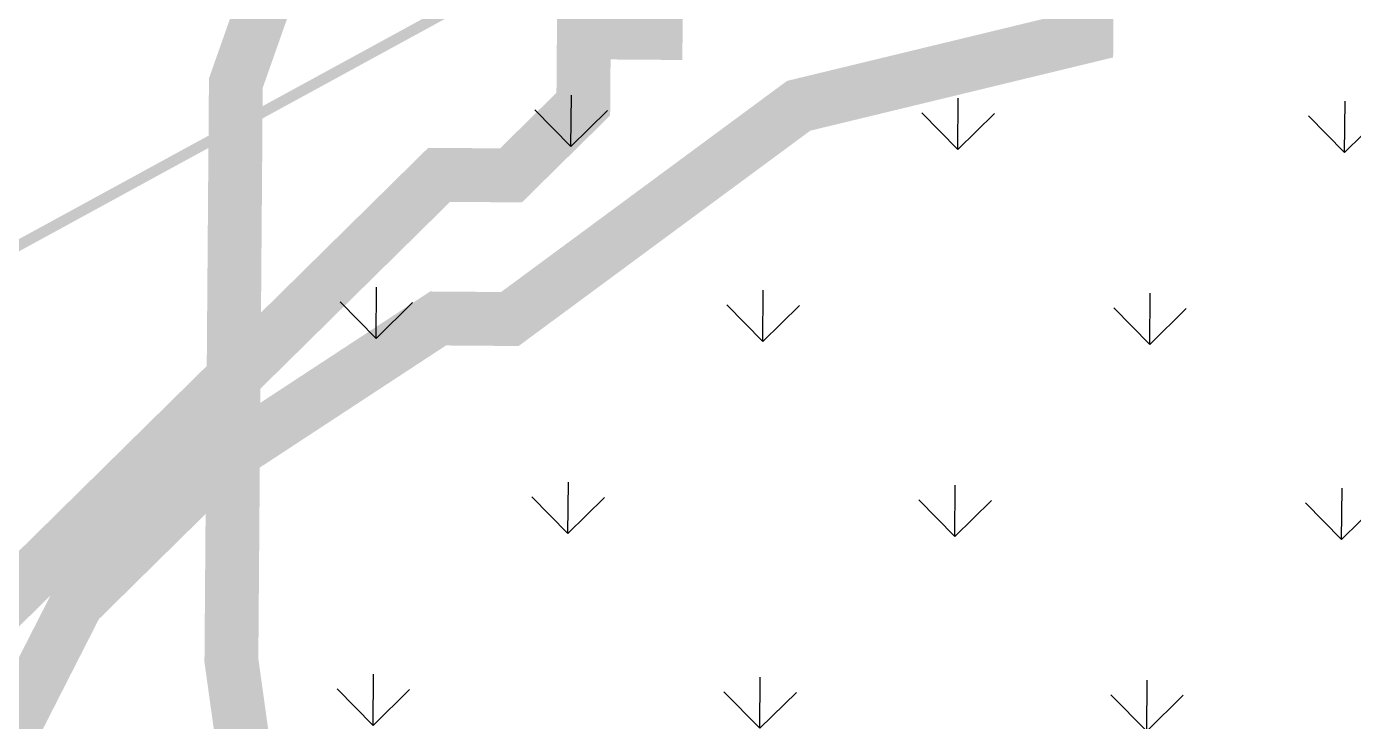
# Model space of a CAD drawing. Header units: metres. Extents: x 326467 to 340077, y 1811030 to 1824953.
# Drawn here: x 327711.1 to 327785.8, y 1814324.9 to 1814364 of the extents above; entities that cross this region are included whole.
import ezdxf

# ---------------------------------------------------------------- set-up
doc = ezdxf.new("R2010")
doc.units = ezdxf.units.M
doc.header["$MEASUREMENT"] = 0
for name, color, linetype in [('HAZARDS LINE', 1, 'Continuous'), ('HIGH TIDE LINE', 6, 'Continuous'), ('INTERTIDAL ZONE', 5, 'Continuous'), ('MANGROOVE', 112, 'Continuous'), ('NDZ-200M FROM CRZ', 30, 'Continuous'), ('SURVEY PLOT BOUNDARY', 35, 'Continuous')]:
    doc.layers.add(name, color=color, linetype=linetype)

# ---------------------------------------------------------------- blocks, each defined once
blk = doc.blocks.new('16')
at = {"layer": 'INTERTIDAL ZONE'}
h = blk.add_hatch(dxfattribs=at)
h.set_pattern_fill('CROSS', color=256, scale=6.064284, angle=-0.44213)
h.set_pattern_definition([(359.55787, (320150.772, 1810233.3), (38.8042, 38.2099), [19.2541, -57.7623]), (89.55787, (320160.324, 1810223.598), (-38.2099, 38.8042), [19.2541, -57.7623])])
h.paths.add_polyline_path([(327722.597, 1814328.361), (327722.687, 1814340.038), (327722.044, 1814339.616), (327713.897, 1814331.593), (327709.792, 1814323.538), (327705.718, 1814319.526), (327705.687, 1814315.483), (327701.613, 1814311.471), (327701.582, 1814307.428), (327689.299, 1814287.306), (327685.194, 1814279.251), (327685.163, 1814275.208), (327681.027, 1814263.11), (327676.922, 1814255.055), (327689.143, 1814267.091), (327697.321, 1814279.157), (327709.574, 1814295.236), (327717.721, 1814303.26), (327725.821, 1814305.219)])
at = {"layer": 'MANGROOVE'}
h = blk.add_hatch(dxfattribs=at)
h.set_pattern_fill('GRASS', color=256, scale=0.606428, angle=-0.44213)
h.set_pattern_definition([(89.55787, (320150.772, 1810233.299), (-10.807394, 10.975486), [2.888115, -18.895414]), (44.55787, (320150.772, 1810233.299), (-10.807394, 10.975486), [2.888115, -12.515166]), (134.55787, (320150.772, 1810233.299), (-10.975486, -10.807394), [2.888115, -12.515166])])
h.paths.add_polyline_path([(327889.263, 1814327.583), (327890.984, 1814352.96), (327885.082, 1814378.396), (327867.961, 1814389.032), (327857.933, 1814399.217), (327827.826, 1814399.658), (327809.041, 1814401.834), (327774.489, 1814402.101), (327747.515, 1814396.723), (327728.562, 1814377.065), (327722.848, 1814360.859), (327722.597, 1814328.361), (327725.821, 1814305.219), (327733.922, 1814307.178), (327742.038, 1814311.159), (327750.154, 1814315.139), (327758.208, 1814311.034), (327766.23, 1814302.885), (327774.221, 1814290.694), (327778.17, 1814278.533), (327814.178, 1814229.736), (327817.819, 1814225.11), (327844.328, 1814233.476), (327852.095, 1814252.206), (327857.349, 1814274.509), (327873.82, 1814301.803)])
at = {"layer": 'HAZARDS LINE', "lineweight": 18, "const_width": 3.032}
blk.add_lwpolyline([(327664.764, 1814251.105), (327668.806, 1814251.074), (327668.837, 1814255.117), (327672.911, 1814259.129), (327672.973, 1814267.215), (327677.047, 1814271.227), (327677.14, 1814283.356), (327681.183, 1814283.325), (327681.308, 1814299.498), (327685.35, 1814299.466), (327685.413, 1814307.552), (327689.455, 1814307.521), (327689.486, 1814311.564), (327693.529, 1814311.533), (327693.56, 1814315.576), (327697.633, 1814319.588), (327734.296, 1814355.695), (327738.339, 1814355.664), (327742.412, 1814359.676), (327742.443, 1814363.719), (327746.486, 1814363.688), (327746.517, 1814367.731)], dxfattribs=at)
at = {"layer": 'HIGH TIDE LINE', "color": 220, "linetype": 'Continuous', "lineweight": 15, "true_color": 0xff00c5, "const_width": 3.032}
blk.add_lwpolyline([(327770.772, 1814367.543), (327770.74, 1814363.5), (327754.539, 1814359.582), (327738.276, 1814347.578), (327734.234, 1814347.609), (327722.044, 1814339.616), (327713.897, 1814331.593), (327709.792, 1814323.538), (327705.718, 1814319.526), (327705.687, 1814315.483), (327701.613, 1814311.471), (327701.582, 1814307.428), (327689.299, 1814287.306), (327685.194, 1814279.251), (327685.163, 1814275.208), (327681.027, 1814263.11), (327676.922, 1814255.055), (327668.806, 1814251.074), (327660.659, 1814243.05), (327648.469, 1814235.058), (327644.395, 1814231.046), (327644.364, 1814227.003), (327640.291, 1814222.991), (327636.186, 1814214.936)], dxfattribs=at)
at = {"layer": 'INTERTIDAL ZONE', "const_width": 3.032, "flags": 128}
blk.add_lwpolyline([(327722.597, 1814328.361), (327722.687, 1814340.038), (327722.044, 1814339.616), (327713.897, 1814331.593), (327709.792, 1814323.538), (327705.718, 1814319.526), (327705.687, 1814315.483), (327701.613, 1814311.471), (327701.582, 1814307.428), (327689.299, 1814287.306), (327685.194, 1814279.251), (327685.163, 1814275.208), (327681.027, 1814263.11), (327676.922, 1814255.055), (327689.143, 1814267.091), (327697.321, 1814279.157), (327709.574, 1814295.236), (327717.721, 1814303.26), (327725.821, 1814305.219)], close=True, dxfattribs=at)
at = {"layer": 'MANGROOVE', "const_width": 3.032, "flags": 128}
blk.add_lwpolyline([(327728.562, 1814377.065), (327722.848, 1814360.859), (327722.597, 1814328.361), (327725.821, 1814305.219), (327733.922, 1814307.178), (327742.038, 1814311.159), (327750.154, 1814315.139), (327758.208, 1814311.034), (327766.23, 1814302.885), (327774.221, 1814290.694), (327778.17, 1814278.533), (327814.178, 1814229.736), (327817.819, 1814225.11), (327844.328, 1814233.476), (327852.095, 1814252.206), (327857.349, 1814274.509), (327873.82, 1814301.803), (327889.263, 1814327.583), (327890.984, 1814352.96), (327885.082, 1814378.396)], dxfattribs=at)
at = {"layer": 'NDZ-200M FROM CRZ', "const_width": 3.032, "flags": 128}
blk.add_lwpolyline([(327636.186, 1814214.936), (327640.291, 1814222.991), (327644.364, 1814227.003), (327644.395, 1814231.046), (327648.469, 1814235.058), (327660.659, 1814243.05), (327668.806, 1814251.074), (327676.922, 1814255.055), (327681.027, 1814263.11), (327685.163, 1814275.208), (327685.194, 1814279.251), (327689.299, 1814287.306), (327701.582, 1814307.428), (327701.613, 1814311.471), (327705.687, 1814315.483), (327705.718, 1814319.526), (327709.792, 1814323.538), (327713.897, 1814331.593), (327722.044, 1814339.616), (327734.234, 1814347.609), (327738.276, 1814347.578), (327754.539, 1814359.582), (327770.74, 1814363.5), (327770.772, 1814367.543)], dxfattribs=at)
at = {"layer": 'SURVEY PLOT BOUNDARY', "lineweight": 18, "const_width": 0.606}
for points in [[(327863.03, 1814273.835), (327846.798, 1814265.874), (327798.382, 1814278.378), (327802.425, 1814278.346), (327774.221, 1814290.694), (327681.495, 1814323.756), (327681.588, 1814335.885), (327754.664, 1814375.754), (327811.321, 1814383.404), (327962.388, 1814576.317), (327970.879, 1814628.815), (328063.761, 1814615.968), (328043.05, 1814551.435), (328042.987, 1814543.349), (328042.925, 1814535.263), (328014.441, 1814511.222), (328002.282, 1814507.273), (327965.557, 1814463.08), (327916.58, 1814402.808), (327875.313, 1814293.957), (327875.251, 1814285.871), (327871.146, 1814277.816)], [(327620.297, 1814251.449), (327522.062, 1814094.517), (327352.654, 1814144.344), (327516.161, 1814377.595), (327614.24, 1814514.311), (327711.851, 1814590.38), (327711.133, 1814497.39), (327754.664, 1814375.754), (327681.588, 1814335.885), (327681.495, 1814323.756), (327669.336, 1814319.806)]]:
    blk.add_lwpolyline(points, close=True, dxfattribs=at)

msp = doc.modelspace()

# ---------------------------------------------------------------- block references
msp.add_blockref('16', (0, 0))

doc.saveas('drawing.dxf')
